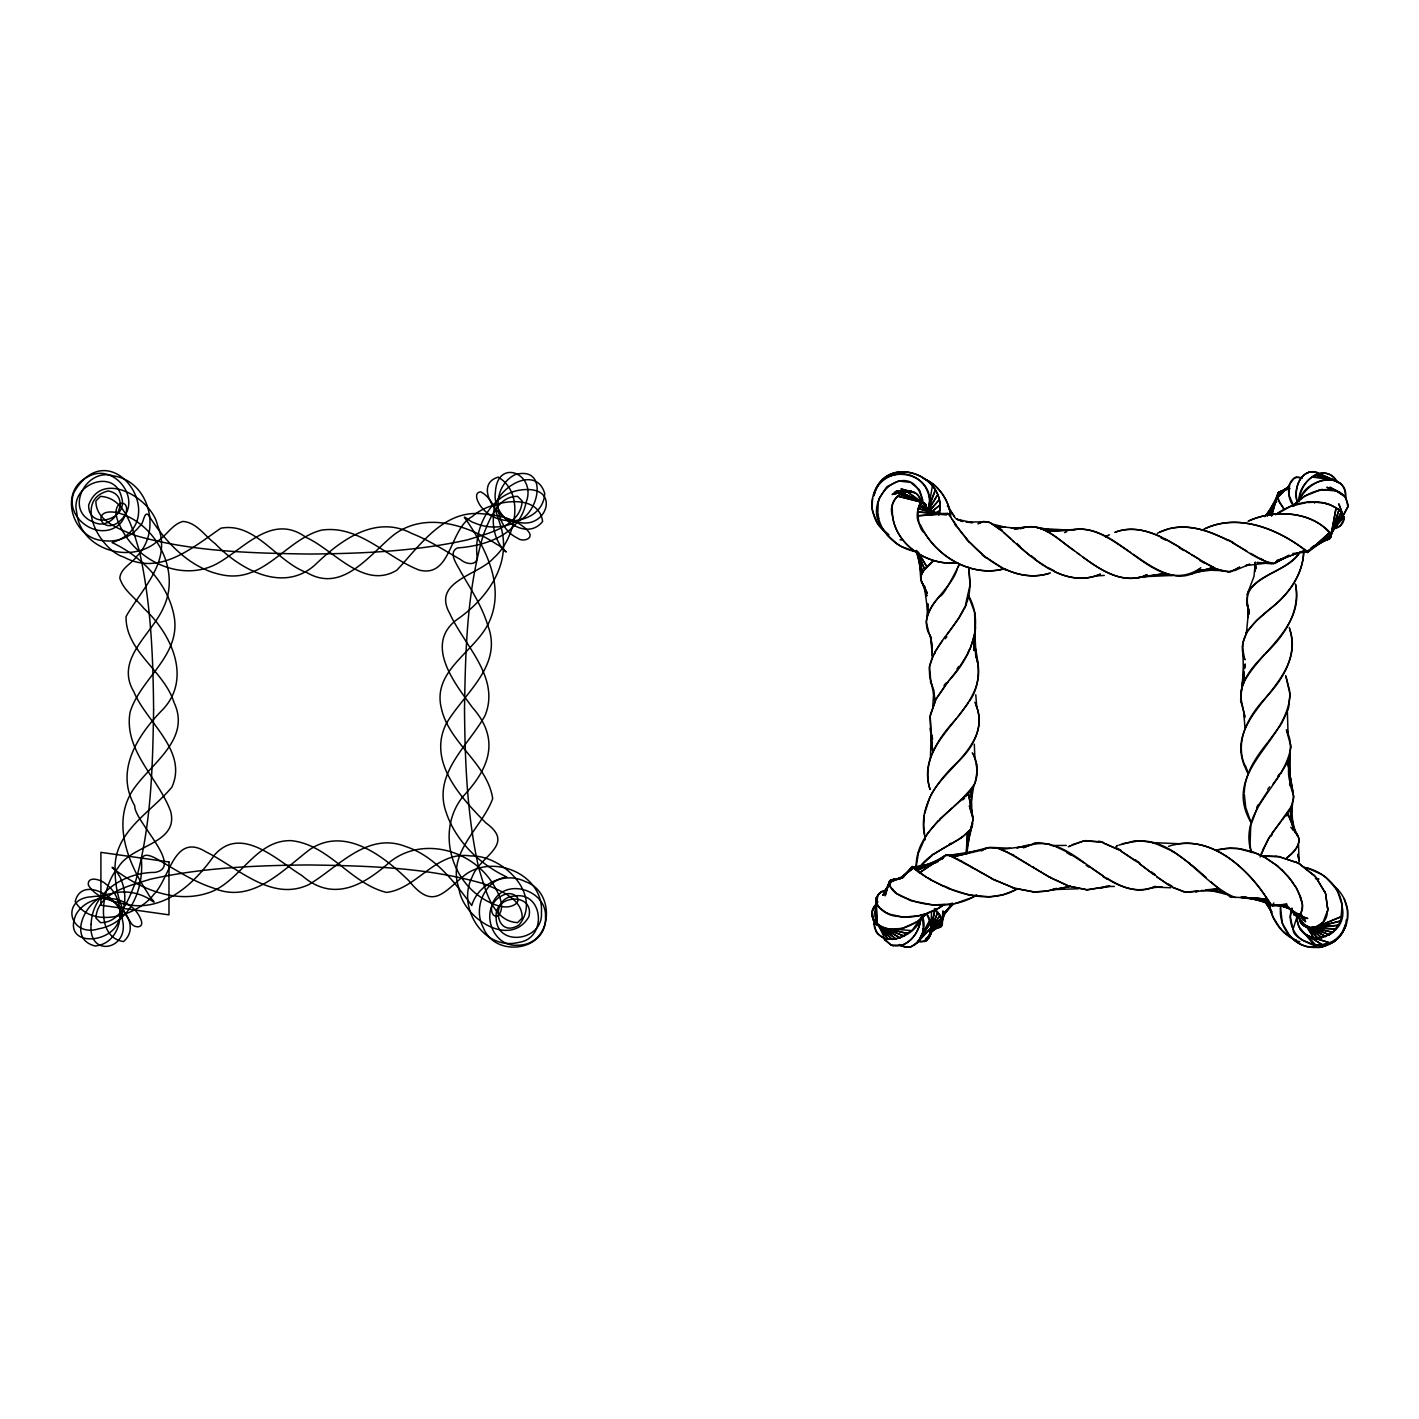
<?xml version="1.0" encoding="UTF-8"?>
<svg xmlns="http://www.w3.org/2000/svg" width="1419" height="1419" viewBox="0 0 1419 1419"><rect width="100%" height="100%" fill="white"/><g stroke="black" fill="none" stroke-linecap="round" stroke-linejoin="round"><path stroke-width="1.5" d="M1290.137 781.993L1290.155 753.631M1297.037 917.667C1296.7 929.002 1307.201 938.917 1318.482 938.154A64.174 36.876 -87.5 0 0 1321.195 937.746M949.364 680.109C970.436 657.848 985.088 623.81 968.077 594.845M1342.392 907.841C1348.352 939.484 1296.416 951.439 1297.143 915.734M877.918 901.721L872.88 909.242L871.816 914.563A63.607 27.6 -8.2 0 0 871.958 916.195L875.754 923.467L876.055 898.883A62.897 22.739 12.7 0 1 876.339 897.588M1240.862 698.822C1239.922 680.73 1252.906 666.38 1264.666 654.354M977.301 769.985L975.243 782.366A63.5 40.832 2.1 0 1 974.747 783.802C955.271 811.739 915.22 828.927 916.106 868.357M1345.514 496.881C1348.032 478.912 1323.945 476.873 1311.883 476.979C1304.043 482.655 1299.662 492.198 1298.935 501.705M875.754 923.467L876.374 897.606L879.727 893.012L885.882 890.263M1295.476 584.131C1304.7 627.127 1260.835 649.902 1243.7 682.574L1243.984 671.648M973.274 819.437A62.188 29.462 31.6 0 0 973.203 818.195L969.408 805.903L973.132 819.384L968.556 837.476M930.421 757.87L931.183 733.676L930.172 716.435A65.221 52.432 7 0 1 930.509 714.165L936.274 698.804L948.069 681.776M930.846 933.099L931.52 912.47M973.132 819.384L970.809 828.891M966.552 852.553L967.51 832.988L966.108 854.149M1287.37 711.983L1288.08 734.208M1298.545 844.784L1299.024 860.783L1297.888 854.238L1299.29 861.865M1290.669 747.582C1285.117 785.044 1237.67 809.965 1251.398 852.571M926.252 621.185C929.64 600.326 951.244 588.619 957.399 568.629M927.033 616.307L927.76 603.678L928.008 613.522L924.319 585.976L926.873 595.962L920.736 578.65L919.281 559.547M953.32 903.814L944.735 913.694L952.273 903.034L944.912 913.499L939.662 927.281L942.198 924.851L943.032 910.892L941.258 926.536L937.924 927.068M931.804 656.039L932.088 646.177L930.864 639.082L932.106 653.343L931.538 641.707L929.64 634.612L931.503 638.107M932.815 706.183L933.844 689.847L934.944 701.341L931.822 684.845M1244.569 715.495L1240.845 697.953L1243.931 664.802M970.844 797.443L971.394 789.248L971.802 812.182L968.343 793.097L972.813 816.386M1290.918 816.404L1293.596 795.97L1289.729 783.359M919.246 941.524C933.968 943.919 933.4 922.155 926.678 913.836M975.545 627.021L973.931 650.452L974.853 633.708A63.66 59.332 -5.1 0 0 975.243 630.462L974.569 613.647M923.379 929.037L922.421 915.911M1280.488 907.858L1282.421 923.45L1290.048 936.203M1303.689 551.122C1303.245 573.507 1289.587 593.142 1272.648 606.764C1257.003 619.163 1235.399 636.368 1244.516 659.161M933.542 560.789C926.447 566.695 914.581 577.072 924.603 586.366M931.024 932.123L930.527 922.918L926.572 913.765C914.51 926.341 892.977 935.423 877.137 924.709M1244.321 792.299C1244.906 773.249 1256.152 756.77 1267.699 742.456M1303.759 550.874C1303.281 574.127 1288.754 594.206 1271.069 608.112M924.266 815.464L923.68 825.823L925.028 838.771M1246.432 632.98L1248.755 608.857L1248.046 617.567L1247.656 605.328L1248.933 614.303L1246.964 601.975M1345.904 923.077L1346.241 919.92M1280.718 906.439C1278.271 922.527 1288.062 939.538 1303.298 945.302A63.89 46.277 -79.1 0 0 1306.899 946.544L1318.943 947.431M920.86 917.561C920.097 928.416 914.208 939.431 904.151 944.256M1345.354 497.892C1347.429 470.132 1307.005 478.15 1300.407 497.927M916.195 866.885L918.164 854.291M874.654 920.434L874.423 926.909L876.197 931.928A64.103 29.852 -33.9 0 0 877.669 933.897L884.321 938.473M1242.601 685.643L1243.878 674.788M1244.64 668.278L1245.155 663.95L1244.498 668.278M872.596 498.388L872.046 506.565A63.855 45.94 2.6 0 0 872.366 510.361L876.711 522.05A63.642 47.607 -23.9 0 0 878.751 525.385M1250.707 826.78L1250.068 844.873M1241.182 692.117L1243.895 672.606M966.8 853.866L970.224 829.796L971.678 827.242L967.279 846.292M922.776 502.539C913.978 452.98 855.923 498.282 884.126 530.848A62.347 48.76 -5.7 0 0 886.893 534.307M914.013 867.736L902.041 876.765L888.95 882.583L903.601 877.031L889.784 880.756C887.833 893.473 906.457 898.458 916.106 901.899C935.848 907.326 958.127 906.315 975.917 895.46M938.793 515.168C949.701 474.496 884.09 451.65 873.98 495.799L874.636 493.085M899.327 944.469C915.024 955.484 928.079 931.307 922.864 917.738M1299.307 553.073C1286.394 574.411 1241.27 575.192 1247.94 606.374M938.917 514.583C949.187 477.068 889.518 452.998 874.884 491.205A63.997 44.397 28.3 0 0 873.465 494.592C868.889 509.173 875.381 525.775 887.957 534.165A63.5 49.062 -52.8 0 0 889.021 534.928M878.237 501.883L877.793 514.334M971.181 801.558L973.86 785.292M1344.361 513.98L1347.908 506.53L1345.815 497.555A63.749 28.504 -21.9 0 0 1344.449 495.568M920.789 918.82C919.565 932.425 908.32 948.016 893.243 945.675M930.988 932.372L942.393 923.166L939.662 914.971L934.411 908.586M1299.112 499.949C1298.279 481.892 1325.275 461.264 1336.716 481.626C1332.725 471.782 1319.422 470.736 1311.883 476.997L1334.711 480.261L1315.555 474.833L1338.33 481.786L1319.014 473.574L1340.92 483.666M1247.283 594.33L1247.177 603.252M928.203 509.9L932.407 485.937M1346.028 925.206C1342.268 936.221 1331.661 944.593 1319.954 945.143C1303.121 945.036 1332.796 946.633 1337.674 937.764C1353.194 924.266 1349.912 897.872 1333.825 886.236L1338.223 890.281M1347.376 920.168L1347.536 909.544L1344.254 899.025M924.496 813.903L930.048 796.715M1347.855 506.902L1342.817 515.611M1330.951 536.24L1336.148 507.559L1330.472 537.73L1339.022 509.652L1329.408 538.865L1317.063 543.725M879.266 925.241L892.019 939.52L873.235 920.062L878.059 894.626M929.853 936.168L935.032 909.171L930.279 930.225M966.871 846.487L970.224 829.796L962.117 837.299M1242.796 643.446L1246.485 632.874M1288.647 707.921L1290.013 694.476L1285.986 676.491M942.198 924.851L942.393 923.184L935.121 928.115M929.339 934.429L926.944 940.141M928.132 510.113C932.62 497.537 926.11 482.584 914.173 476.837M920.718 576.345L923.201 571.183L933.17 561.144M1340.724 920.346L1342.126 904.95L1337.532 891.132M1345.496 924.603C1340.76 947.679 1308.886 954.898 1292.798 938.899A63.802 47.607 -51.2 0 1 1289.977 936.274M928.434 509.173C938.828 472.651 882.778 460.04 873.536 494.717M1291.893 908.479L1290.368 916.124A65.717 41.222 9.6 0 0 1290.297 917.1L1292.975 929.108A64.777 41.985 -23.1 0 0 1293.383 929.977C1291.787 940.442 1338.223 953.568 1302.447 940.247A64.157 42.056 -53.6 0 1 1301.72 939.733C1292.053 932.797 1287.725 919.317 1291.999 908.16M1251.292 823.925L1257.376 807.535M889.074 882.033L885.154 895.85L889.642 880.933M1277.561 494.752L1271.495 516.073L1278.235 492.89L1280.257 491.719M1345.709 924.035L1341.327 934.199L1336.237 939.963A64.103 43.9 48.5 0 1 1333.434 942.234M1290.013 782.117C1284.816 765.426 1295.352 748.239 1287.299 732.133M922.918 931.662L918.944 940.691L929.8 920.381L921.321 936.522M968.521 837.671L972.849 823.499M1288.292 709.198L1281.534 723.69M1260.498 856.278L1268.107 839.179L1291.592 806.134L1293.188 830.026C1304.859 839.001 1296.221 851.595 1286.785 857.768M941.4 921.711L944.309 912.435L941.258 926.536C944.469 920.896 939.573 914.386 935.972 910.164M1260.232 857.005L1261.633 852.588M1293.046 929.268L1297.516 915.131M918.59 852.677L925.915 835.897M932.141 685.714L929.764 677.235L929.285 668.721A65.043 45.514 5.1 0 1 929.534 666.593C936.238 637.344 967.882 619.997 969.745 588.442A62.17 61.425 10.9 0 0 970.082 584.77L969 568.859M957.967 567.174C964.228 554.19 943.653 597.736 939.981 596.051M928.061 509.74L935.21 490.424L927.033 510.787M1289.569 628.511C1309.258 685.856 1215.764 714.147 1247.461 772.096M1269.881 515.097L1278.235 492.89L1281.162 491.754M930.562 934.216L928.434 938.58L937.711 912.186L930.509 930.367M1265.535 697.935C1248.755 715.495 1234.53 740.807 1244.747 765.391M965.488 604.884L970.082 584.77L968.663 567.281M928.115 936.434L926.501 940.478L939.804 915.22L929.853 932.177M1269.899 515.274L1279.14 492.056L1267.327 515.771M1273.872 902.927L1272.151 905.659L1261.668 900.001L1272.116 905.659L1287.051 904.222L1272.098 905.659M969.922 649.53L974.853 633.708L976.166 656.855L973.399 640.129C978.72 659.853 982.285 683 969.656 700.897M933.418 654.62L929.516 666.575L930.793 681.652M1262.591 850.087L1270.431 835.543M875.558 490.442C881.394 476.5 899.486 469.849 913.091 476.323M1277.082 560.487L1275.007 563.432C1254.591 561.126 1238.752 543.051 1219.276 536.24C1200.172 527.212 1176.653 522.653 1157.248 533.384M1290.651 808.067L1293.578 798.542A64.281 35.759 9.3 0 0 1293.525 796.698M1273.18 904.63L1272.666 905.482L1287.441 905.801L1272.985 905.02L1287.636 907.007L1280.541 905.89L1287.601 907.965L1282.563 905.694L1287.476 908.054M944.54 855.781L919.423 872.791L943.493 856.916L916.709 870.805L942.801 858.495L945.143 855.444L949.151 855.391L958.339 859.4M935.405 700.436L930.172 716.435L930.687 731.317M921.587 917.029C916.372 936.948 878.556 951.564 874.21 924.248M1331.661 531.699L1341.239 511.957C1323.519 495.32 1294.004 501.155 1275.912 514.405M1292.957 791.678L1287.654 761.826L1280.86 773.532M964.122 608.095L958.836 618.01L947.023 634.754M884.179 892.959L890.6 880.046L896.152 879.248M930.74 795.349C946.721 765.48 993.548 742.066 974.818 702.263M921.463 917.313L912.257 930.154L899.646 938.012M968.538 652.403L959.546 666.859M1339.554 923.272L1332.867 932.301L1306.136 926.909C1292.443 920.949 1305.462 911.016 1301.684 901.225M1267.38 515.895L1277.792 497.306M1323.466 921.162L1327.244 911.424C1328.007 928.381 1300.762 935.015 1298.74 916.16L1287.264 906.954L1297.605 916.479M926.536 937.817L924.337 941.595L927.955 936.558M928.824 509.687L937.338 495.266L928.629 509.244M1258.759 804.892L1268.018 790.667M1327.812 539.592L1342.817 514.387L1333.062 528.95M934.553 652.474L942.571 640.59M1292.585 911.175L1294.217 914.953L1297.126 916.497C1308.141 910.572 1299.662 893.828 1295.104 885.828M936.611 698.219L945.515 685.075M1299.609 499.346C1305.693 488.101 1317.488 478.806 1330.774 479.533M1266.28 515.079L1280.896 491.719M1289.694 809.788L1282.474 819.756M918.944 940.691L930.527 922.918L917.49 942.5L910.679 946.916M1280.772 724.914L1268.355 741.605M968.556 702.653L957.896 716.843M1248.011 630.444L1256.4 620.866L1270.023 609.017M872.419 910.555L877.102 903.743M882.937 895.247L886.449 890.139L882.795 895.105M1273.304 563.893L1276.621 561.676M926.838 834.443L938.19 820.59M930.367 933.205L941.258 918.128L930.225 931.751M1271.903 833.379L1280.985 821.583M1266.44 515.115L1276.71 501.155L1264.808 516.64M1279.264 775.785L1273.056 783.997M884.8 890.547L893.456 879.159M944.327 638.266L945.214 637.096M957.701 669.378L947.271 682.787M1332.175 531.664L1343.704 516.853L1333.505 528.276M970.224 829.796C956.069 845.387 932.815 849.467 919.831 866.778M939.591 596.548C929.268 606.693 921.286 622.799 930.474 636.28M876.587 903.832C866.53 912.364 874.352 927.92 886.361 928.806M956.548 718.475C939.059 737.241 921.623 761.897 929.924 788.929M1266.103 697.243C1282.776 679.719 1297.427 655.72 1290.084 630.639M929.037 511.656L938.757 500.322L930.421 509.616M1299.875 552.363C1286.767 570.757 1260.604 573.489 1248.135 591.918L1253.97 576.469L1255.354 562.119L1254.786 571.467L1254.715 563.574M1292.869 505.927L1304.522 496.26L1318.96 490.46M966.836 794.764C978.152 784.53 980.157 767.484 973.239 754.181M919.743 866.867L932.407 855.178M957.701 762.038C973.381 747.919 985.141 725.375 975.669 704.48M917.401 942.588L931.236 927.707L914.262 945.249M957.364 762.393C937.693 780.858 918.856 805.761 924.354 834.478M930.598 932.886L942.11 920.789L930.758 931.183M1265.624 653.343C1284.426 635.907 1300.496 611.394 1295.529 584.539M926.359 913.676L918.909 920.381M1335.173 528.453C1340.92 527.265 1345.886 521.039 1343.19 515.203L1343.775 514.654M890.6 880.046L889.199 884.924M1287.672 487.285L1277.632 497.537L1288.576 486.486L1277.49 495.728L1289.676 486.061L1277.668 494.202L1289.286 487.054M953.213 903.708L943.954 913.002L953.479 903.885M1286.323 858.229C1293.649 852.021 1305.249 841.91 1295.086 832.403M1293.011 505.767C1303.103 494.752 1318.623 487.302 1333.736 490.229M886.467 487.214L879.248 498.371A63.199 41.825 37.1 0 0 878.45 501.989M1239.621 567.032C1224.136 579.839 1205.192 561.64 1191.339 554.51M965.665 795.988L953.905 806.56M951.032 517.598C950.641 513.696 944.238 513.181 948.335 513.731C953.994 521.642 958.889 530.121 965.434 537.375C985.602 561.392 1017.76 583.812 1050.432 572.957M939.484 819.313L952.504 807.748M1322.011 923.006L1315.129 927.512M943.67 856.65L946.331 855.125L961.497 854.362M1305.728 551.14L1307.662 552.381L1329.851 532.32C1309.719 511.017 1273.606 509.208 1248.046 521.27M1133.302 554.332C1151.838 567.139 1179.969 587.874 1200.776 567.671M1239.248 567.387L1230.575 571.609M931.059 512.383L939.467 505.501L931.183 512.011M913.836 867.577L901.899 877.066L912.648 866.637L902.395 878.042L912.204 866.566L913.836 867.577L912.257 866.495L915.734 870.042M1199.161 569.054C1152.742 597.931 1118.775 519.265 1071.097 530.227C1093.481 524.835 1113.099 541.207 1130.641 552.523M880.88 892.214C867.665 902.271 885.314 915.734 896.329 916.16C912.914 919.157 930.545 914.581 943.99 904.577M887.265 486.486L898.067 481.218M1275.539 514.689L1291.113 506.069L1308.353 502.131M941.116 906.617L944.078 904.453M981.416 850.903L986.631 847.941A61.709 28.823 67 0 1 987.695 847.622L997.983 848.349L1007.047 851.968L1049.28 877.013L1068.507 885.97L1086.777 889.748L1103.698 887.159L1088.107 889.766A64.227 50.907 61.4 0 1 1086.777 889.642M1308.3 550.643L1330.862 534.768C1313.391 510.805 1274.901 509.368 1249.323 520.649M1306.527 473.201C1297.126 478.877 1294.749 491.346 1297.037 501.404C1293.365 489.183 1300.514 469.068 1315.874 472.03A63.713 27.298 -77.8 0 1 1318.038 472.722M1023.454 847.852C1071.895 824.279 1105.667 907.113 1155.297 886.343M933.613 854.309L947.484 845.759M1024.252 847.391L1035.09 842.975M961.053 838.008L948.779 845.05M929.534 932.726L942.145 925.011L932.283 929.871M977.993 523.859L981.93 521.837L966.126 522.139L972.547 522.671L956.672 519.177L962.791 521.536L956.051 518.822M973.806 896.666L976.698 894.928M1333.381 942.163L1322.597 946.845M1068.276 846.735L1083.495 840.953L1098.874 841.662M1330.561 934.074L1321.213 937.888M916.763 921.853L903.601 927.884M1105.507 536.95L1109.41 534.768M1275.699 562.935L1289.037 555.272L1276.461 561.959L1290.35 555.503L1277.029 560.647L1305.675 550.235L1307.662 552.488L1306.562 551.867L1330.88 536.666L1329.869 532.356L1307.467 552.47L1330.862 534.768L1330.153 538.191L1326.499 539.841M935.564 512.827L939.431 510.663M1106.164 536.524L1108.168 535.406M1312.593 546.67L1330.88 536.666L1330.135 538.191L1329.443 538.83L1341.239 511.957L1343.793 517.35L1338.773 503.798L1342.676 514.121M1289.126 487.019L1278.164 492.996L1288.771 488.065M938.881 908.018L923.609 914.652M978.507 523.505L983.775 521.429L990.249 522.653M1017.707 888.808L1010.186 892.427A65.114 62.471 -87.5 0 1 1008.732 893.048C989.043 900.231 967.332 896.169 948.477 888.418L968.024 894.644M972.423 897.411L954.863 903.637M1115.902 846.558L1116.877 846.061M1203.117 529.624C1237.936 511.993 1279.867 529.234 1307.662 552.381M1311.014 547.787L1330.153 538.191L1319.954 542.289M983.349 849.467L989.912 847.338L1010.47 848.278M1072.072 844.713L1084.293 840.846A63.607 47.767 77.1 0 1 1086.032 840.616M1298.793 916.089L1294.359 915.113L1292.514 910.679M1205.44 528.453C1239.337 512.88 1278.058 529.553 1305.799 550.359L1292.07 555.095M1015.649 889.944L1002.914 894.804L990.693 896.702A62.259 54.028 18.3 0 1 989.132 896.613M1155.084 886.503C1139.138 894.484 1121.081 887.106 1107.228 878.308M1288.487 488.065L1278.945 492.18L1290.031 488.473M1064.569 532.604L1066.733 531.682M1234.353 570.651L1249.731 564.212L1245.864 565.56L1268.533 562.935L1257.003 562.527L1271.708 563.822L1264.577 561.197M1317.541 926.518L1341.789 916.426L1314.704 927.636L1340.476 921.02L1311.777 928.079L1338.525 925.259L1319.493 926.909M1100.399 574.074C1067.265 588.495 1035.409 561.605 1012.527 540.444M1159.731 532.125L1168.688 528.897M1143.891 576.061L1146.002 575.209M1142.33 576.611L1147.191 574.66M1118.775 845.174L1134.153 840.953A63.749 53.816 78.1 0 1 1136.317 840.828C1179.029 838.629 1200.687 883.682 1235.506 897.624M942.801 858.495L914.758 869.244L936.434 862.486M1020.208 528.861C1039.896 520.259 1057.527 539.06 1072.303 549.188C1092.133 563.645 1115.263 583.989 1141.745 576.806C1120.105 583.191 1099.565 569.108 1082.803 557.082M1053.82 571.218C1067.868 578.544 1085.216 580.992 1099.973 574.323M925.543 941.081L919.512 941.595M1197.991 890.848L1185.858 892.249L1172.307 887.194L1184.067 891.93M882.334 891.434L884.995 890.476M1021.449 528.329C1041.865 521.057 1058.893 540.355 1074.218 550.643M1056.516 888.329L1047.435 890.972L1035.976 891.948M1114.695 532.391C1145.257 521.004 1173.868 544.417 1198.7 559.086M1168.564 846.327C1207.995 833.414 1244.463 865.182 1265.127 895.726C1271.619 905.517 1260.037 887.939 1258.724 886.875C1251.593 877.793 1243.541 869.421 1234.477 862.22C1218.123 849.112 1196.572 839.693 1175.34 844.429M933.081 929.126L941.453 926.359M1279.956 491.772L1285.862 489.821M932.283 929.693L940.336 927.139M1122.181 843.773L1139.918 840.722L1152.654 842.62L1179.26 843.737M1116.026 531.912C1130.872 526.325 1147.155 530.351 1160.919 537.003M1191.144 574.145L1213.635 567.423L1194.763 572.229L1217.928 569.303L1207.019 569.569M1328.556 539.326L1325.648 539.876M1049.173 573.365C1034.841 577.923 1019.073 575.759 1005.61 569.409M986.631 847.941L953.231 856.845L982.64 849.946L949.151 855.391L964.14 854.309M1302.305 478.203C1286.625 472.385 1285.508 497.838 1293.578 505.785M938.207 861.688L913.304 867.931L927.707 865.608M1028.864 844.819L1016.784 847.835L1025.902 846.292L1001.282 849.449M1004.741 568.664C973.806 577.356 940.85 559.139 924.603 532.905C914.652 527.903 916.426 486.823 927.476 509.545M1308.69 472.243L1313.497 471.605L1319.989 474.106M904.506 491.559L892.054 494.486L906.847 491.027L894.023 492.517L909.189 490.939L896.169 490.939L911.477 491.293M1196.27 891.451L1185.858 892.249M1170.107 528.524C1190.186 523.771 1210.513 531.486 1228.18 540.568M982.533 521.66L989.149 522.192L1000.767 529.908M1003.605 568.966C969.993 577.498 934.305 555.379 920.488 524.906C911.956 517.9 922.297 489.112 927.476 510.006M1086.777 889.748L1070.032 886.485L1045.909 891.238L1034.309 891.895A63.465 52.219 39.6 0 1 1032.624 891.966M901.526 945.249L891.256 945.089L884.729 940.07M920.949 915.361L905.038 917.082M889.784 880.756L900.639 878.663M1101.339 887.922L1110.048 886.236L1105.578 886.449L1114.358 886.449M1332.459 529.039L1340.21 525.952L1343.899 519.301A62.968 22.881 7.7 0 0 1343.598 517.332M1070.032 886.485L1052.933 889.624A65.292 58.303 -87.5 0 1 1051.461 889.979M1026.7 526.804L1014.372 528.915L1023.596 527.566L1011.268 527.974L1018.665 528.577L996.032 526.165L1005.344 527.3L993.3 524.303M953.266 903.938L933.933 904.914M901.171 928.505L888.507 929.179M896.524 938.899L886.946 939.183M1137.24 577.905L1166.099 573.4L1143.785 576.522M1151.678 887.868L1161.984 886.715L1155.971 887.177L1170.728 887.762M900.941 878.414L890.795 879.94L895.105 879.141M927.281 865.147L912.452 867.027L926.713 877.492M1195.437 891.682L1218.761 888.808L1205.778 889.819M908.586 947.36L901.437 945.905M1292.744 553.499L1307.396 551.938M1315.253 927.281L1308.903 927.831L1335.988 929.019L1312.54 927.352M947.502 513.341L917.827 515.807L946.987 513.802L917.508 511.957L946.438 514.973L917.791 508.516L933.737 513.252M957.754 562.775C927.104 566.642 891.788 542.874 892.338 510.184C889.536 491.879 919.299 482.531 921.197 503.461M1075.123 529.393L1046.885 531.451L1068.897 530.334M899.043 481.059L910.129 482.371M1296.168 477.227L1301.294 477.742M956.796 562.793C927.831 565.915 895.974 545.251 892.374 515.257C885.846 497.058 915.397 479.64 920.949 501.741M1095.503 575.99L1104.284 575.44M1322.65 489.821L1336.255 490.903L1344.254 495.657M1143.962 576.699L1172.75 575.44L1160.423 574.837M1313.178 927.955L1306.136 926.909M1263.744 856.083L1279.601 856.881L1295.529 862.078M1078.546 888.755L1052.933 889.624A65.469 58.019 -82.4 0 0 1054.53 889.003M945.515 855.302L961.124 854.806M1264.169 856.047L1275.858 856.313M1086.032 840.651L1101.002 842.212M1066.308 845.422L1053.501 845.511L1066.449 851.755M989.149 896.773L969.496 894.963A60.503 36.557 11.2 0 1 968.06 894.467M1312.717 501.918L1325.789 503.337M1198.275 569.764L1221.954 570.669M1255.726 898.529L1271.424 905.145L1267.344 899.078L1231.32 897.021M1066.733 529.979L1040.553 528.507L1051.461 530.369M1201.396 890.458L1222.522 891.859L1213.919 890.281M1267.344 899.078L1242.246 897.411L1267.433 899.203L1271.424 905.145M1242.352 897.393L1267.433 899.203M890.387 928.771L911.743 930.633M932.265 904.79L913.818 901.225M1227.985 571.697L1218.336 569.462M902.413 916.958L889.003 914.084M1032.606 891.788L1014.266 888.063L995.446 880.33M1240.366 897.393L1268.763 901.278L1242.139 896.613M1315.484 878.485L1318.943 879.088L1315.573 878.503M917.224 551.831C899.415 549.224 883.115 536.01 878.574 518.325M1036.952 527.354L1051.816 530.192M1304.469 867.417C1322.756 870.929 1339.199 885.616 1342.055 904.435M1242.21 896.737L1269.845 902.981L1255.921 899.025M883.984 928.203L907.965 933.667L880.401 926.767L904.027 936.097L877.35 924.869L899.948 937.888L874.955 922.616L895.921 939.041L873.235 920.062M1279.601 856.881L1296.647 862.628M1307.91 926.394L1303.759 925.419L1329.461 934.802L1311.617 927.441M1312.078 927.387L1332.867 932.301M900.089 539.717L901.65 540.089M913.659 492.074L900.888 488.934L915.663 493.244M1049.723 844.234L1038.353 842.655A63.553 39.767 68.9 0 0 1035.125 843.099M923.379 502.574L897.713 496.153L924.443 503L899.788 494.149L925.49 503.869L902.058 492.624L926.359 505.093L906.457 491.098L916.106 498.974M915.45 551.601L901.455 546.581A61.336 51.829 -28.3 0 1 897.606 544.098M1211.454 890.511L1225.998 894.342M1015.898 888.578L1034.309 891.895A63.536 53.212 42.2 0 0 1035.994 892.108M1311.954 937.391L1329.78 942.837L1308.708 936.168L1322.419 944.912L1304.079 933.152L1315.608 945.054L1300.46 929.055L1314.792 944.965L1300.088 928.487M1301.17 916.426L1307.786 918.501L1299.91 915.787L1305.764 918.678L1299.219 915.149L1304.806 918.465L1298.633 914.333L1303.901 918.058L1299.591 914.528M1250.21 897.695L1270.732 904.275L1257.34 898.919M1298.296 941.276L1299.822 941.773M949.63 855.515L973.363 868.144M1155.031 843.312L1171.668 850.797M1012.368 887.443L993.956 879.585L976.361 869.918M999.348 848.775L1012.705 854.93M1338.082 491.595L1326.889 487.285L1340.76 492.925L1329.851 487.214L1343.03 494.539M1258.387 854.025L1237.439 848.42L1226.424 848.331L1216.402 849.999L1230.362 848.136L1240.525 848.793L1253.066 851.914L1265.659 857.715L1277.934 866.246L1288.399 876.623L1296.292 887.833L1300.833 898.05M1068.507 885.97L1050.965 877.935M1329.319 504.366L1338.419 509.173M909.597 899.806L898.227 894.289M939.91 514.441L918.643 505.767L933.542 513.394M1305.675 924.993L1301.702 923.361L1325.665 936.664L1312.912 928.789M1269.295 904.063C1271.424 919.867 1281.854 934.624 1296.789 940.691M947.218 887.904L930.279 879.585L943.812 886.432M1336.716 491.063L1345.584 497.253L1348.05 504.596A63.89 27.866 -4.1 0 1 1347.678 506.902M923.077 478.309C938.225 484.198 948.85 500.197 950.624 515.221C948.726 500.694 939.875 487.001 926.838 480.083M1214.948 568.043L1202.78 561.552M1116.753 848.739L1103.006 842.797L1118.917 849.928M1229.954 896.506L1221.298 890.901M990.976 522.99L1003.375 532.16M1295.299 940.052L1283.787 932.318M1261.651 900.018L1271.442 905.18M992.005 878.592L960.592 860.641A61.389 7.113 36.8 0 0 959.013 860.02M1165.496 539.255L1180.236 547.61M886.981 913.215L878.733 907.167M1232.809 543.016L1246.787 551.015M910.98 482.744L919.175 489.59M1261.739 559.725L1250.707 553.357M1263.212 856.366L1277.703 866.069M1287.335 907.717L1300.088 915.042M1049.28 877.013L1031.932 866.619M1000.909 567.068L986.418 557.578M1322.313 874.76L1307.981 868.251A60.396 53.816 -52.2 0 0 1304.433 867.506M1014.301 855.834L1030.212 865.537M1049.315 568.842L1035.09 559.494M929.374 879.071L917.667 871.514M919.867 503.869L934.074 512.596M1303.795 923.166L1300.141 920.913L1303.476 923.503M1184.723 550.377L1189.494 553.357M1070.653 854.22L1084.577 863.302M1170.303 886.041L1156.733 876.765L1168.795 885.119M1318.003 472.864L1320.167 474.248M1296.753 862.468A58.8 49.488 3.2 0 1 1300.265 864.384L1313.196 874.725M1174.116 852.251L1189.956 863.497M1102.953 875.665L1088.941 866.282M1300.141 864.543L1313.941 875.505M1135.094 860.482L1121.099 851.187L1137.133 861.954M897.5 544.222L886.715 534.413M1076.826 552.63L1079.451 554.598M1154.552 875.133L1139.368 863.621L1152.76 873.785M887.957 534.165L878.858 525.332M1308.478 927.405L1321.799 937.782L1310.429 927.884M1030.85 556.248L1018.008 545.393M1299.467 914.457L1303.387 917.721L1299.29 913.942M1219.595 889.5L1210.921 881.82M895.549 892.445L889.961 886.556M1192.315 865.413L1206.239 877.545M1325.328 876.907L1335.669 888.028M982.25 554.208L970.135 542.661M1010.594 538.67L1003.694 532.444L1014.354 542.093M1281.712 869.599L1292.514 881.909M1288.47 907.078L1291.875 910.767M1299.077 917.987L1301.932 921.091M1306.225 925.756L1317.683 938.172L1308.158 926.536M1290.793 827.277L1293.188 830.026L1289.836 809.539L1295.547 833.024L1287.547 813.069L1297.392 835.826M966.889 539.06L958.215 528.223M1340.405 511L1343.19 515.203M948.708 508.073L954.508 516.658M1280.718 929.143L1272.967 916.976M1314.1 875.417A60.68 45.692 13.1 0 1 1316.672 878.343L1324.353 891.292M1316.513 878.414L1324.672 892.072M875.895 922.403L888.294 939.396L878.875 925.135M949.276 508.641L955.182 517.917M956.104 525.261L952.22 519.443M1270.377 910.093L1264.826 901.171M1305.604 925.454L1313.728 937.799L1307.342 926.536M1302.199 916.514L1305.622 921.765L1301.152 914.528L1303.582 920.186L1301.525 915.078M1293.897 506.264L1289.303 495.887M923.059 584.167L927.299 593.302L921.658 581.577M1265.571 902.732L1271.974 912.08A59.97 48.565 86.5 0 1 1270.307 910.182M918.483 552.789L926.997 567.103L918.04 551.831M919.689 490.353L922.811 500.268M877.776 905.872L876.055 898.883L877.084 924.656L876.215 902.342M883.398 937.87L890.901 944.948A64.068 29.834 -66.5 0 0 893.19 945.781M968.255 595.217L973.824 610.152M878.503 925.099L884.871 938.668M1246.521 769.967L1248.046 773.249M916.816 551.991L924.709 569.427L916.674 550.377M929.126 633.566L926.252 622.107M1250.973 822.417C1220.163 769.914 1290.634 740.221 1289.853 692.401M1251.044 822.718L1245.74 807.482L1244.268 793.877M1286.359 729.88L1290.545 745.064M931.485 683.905L933.276 688.552M1285.703 675.728L1289.711 691.018M1287.654 761.826L1293.631 796.715M1244.942 716.453L1241.111 702.086M1301.56 915.432L1303.05 919.547L1301.879 916.071M974.161 756.416L976.609 764.628M916.071 551.104L922.581 572.034L918.04 553.782M1301.329 914.687L1302.571 918.873L1301.613 915.344M975.492 654.727C995.499 709.269 912.24 734.971 930.066 789.496M1271.335 912.772L1269.207 903.371M930.208 728.266L932.691 751.839L931.183 733.676L932.655 738.944M931.183 733.676L932.318 737.898M1289.286 627.482L1289.694 629.06M1244.321 658.558L1242.547 646.337M976.006 656.341L977.673 663.241M1251.31 851.914L1250.458 847.782A60.999 57.682 62.2 0 1 1250.21 844.855M924.603 836.163L925.259 839.782M1289.091 494.929L1289.357 484.624L1294.447 477.866A62.826 21.657 73 0 1 1296.186 477.298M1255.123 562.58L1255.992 568.788L1255.336 563.219M976.804 707.815L975.775 694.778M919.689 559.512L921.339 574.181L917.082 551.796A60.467 54.472 -60.1 0 1 915.486 551.512M1288.558 759.537L1291.148 786.339M1243.771 713.331L1245.031 728.337M974.303 744.159L974.924 758.526M1242.902 652.279L1243.7 682.574M1327.581 907.912L1325.843 895.371L1327.545 908.515M901.402 946.012A63.571 27.724 -73.1 0 1 899.557 944.894M910.661 946.739A63.66 27.245 89.2 0 1 908.71 947.253M918.732 940.336A64.086 30.579 68 0 1 917.33 942.198M922.971 928.824A65.256 37.816 41.2 0 1 922.563 931.449M891.771 889.358A64.866 33.258 59.4 0 1 893.207 889.429M880.685 892.054A63.429 25.453 33.2 0 1 882.068 891.221M878.946 907.131A62.684 24.265 -3.3 0 1 877.953 905.836M889.252 913.925A62.046 28.433 -16.1 0 1 887.212 913.073M905.198 916.816A60.733 34.606 -27.9 0 1 902.59 916.709M923.609 914.333A59.846 43.9 -41.9 0 1 920.949 915.042M940.992 906.404A61.372 56.583 -68.7 0 1 938.793 907.823M997.841 848.083A62.205 24.3 49.5 0 1 999.207 848.491M1012.368 854.451A62.649 13.871 38.1 0 1 1013.982 855.355M1034.238 867.754A62.808 1.135 31.8 0 1 1032.837 866.867M1051 877.651A62.879 19.227 30.7 0 1 1049.351 876.747M1069.997 886.236A63.234 37.586 37.5 0 1 1068.472 885.704M1104.851 886.893A65.753 51.173 -74 0 1 1103.716 887.301M1250.582 826.763A63.004 61.496 -37.8 0 1 1251.168 823.889M1256.808 807.269A65.948 49.434 -61.5 0 1 1258.227 804.591M1267.717 789.372A67.97 17.099 -57 0 1 1269.597 786.853M1279.37 774.029A67.775 20.292 -44.1 0 1 1277.792 776.193M1288.115 759.537A66.143 42.162 -18.5 0 1 1287.175 761.808M1290.758 745.081A64.582 44.415 17.3 0 1 1290.829 747.6M1287.122 730.342A63.749 33.524 42 0 1 1287.902 732.275M1245.19 659.764A63.465 33.701 41 0 1 1244.835 658.7M1242.725 646.372A63.571 41.222 20.5 0 1 1242.92 643.463M1246.024 632.821A64.298 39.058 -7.1 0 1 1247.585 630.196M932.23 854.717A68.431 46.508 -51.1 0 1 933.454 853.83M949.471 844.003A66.25 6.705 -32.3 0 1 950.819 843.276M961.479 837.263A63.11 20.274 -12.4 0 1 960.397 837.973M970.702 828.856A62.028 30.331 10.6 0 1 970.099 829.76M969.549 805.566A62.667 21.427 46.4 0 1 969.798 806.116M931.52 733.712A63.89 44.432 42.5 0 1 931.024 731.37M934.819 700.401A66.87 43.599 -31.7 0 1 936.008 698.166M944.043 685.501A67.864 14.704 -48.9 0 1 945.905 683.071M958.765 666.416A67.278 22.988 -53.4 0 1 956.991 668.828M969.408 649.405A65.487 50.339 -46 0 1 968.024 652.243M974.073 610.117A62.613 54.454 45.1 0 1 974.835 613.629M1242.831 685.679A64.458 48.051 -7.9 0 1 1243.984 682.61M1240.862 702.068A63.731 47.483 25.4 0 1 1240.649 698.769M1244.889 717.535A63.536 37.444 45.2 0 1 1244.428 716.4M1289.534 784.015A63.394 27.741 33.7 0 1 1290.581 786.179M1291.396 807.961A66.267 30.491 -22.3 0 1 1290.474 809.681M1288.31 814.009A68.378 4.718 -48.3 0 1 1286.785 815.96M1270.892 836.376A67.757 34.198 -67.9 0 1 1272.329 834.248M1261.917 852.713A63.412 57.594 89.4 0 1 1262.857 850.212M1332.76 932.141A63.553 38.49 65.9 0 1 1330.508 933.986M1340.547 920.239A63.181 41.151 41.6 0 1 1339.43 923.184M1341.86 904.435A62.897 44.521 19.5 0 1 1342.232 907.823M1335.51 888.099A62.383 48.015 -1.5 0 1 1337.39 891.185M1322.224 874.867A61.443 51.137 -23.3 0 1 1325.24 876.995M1231.426 897.393A62.259 22.101 69.1 0 1 1230.078 896.95M1221.865 891.895A62.241 12.31 51.6 0 1 1220.145 890.529M1202.248 874.459A62.684 1.543 41.6 0 1 1204.004 876.055M1189.636 863.692A63.021 17.312 37 0 1 1191.96 865.572M1171.597 851.134A63.11 33.205 37.9 0 1 1174.027 852.571M1152.671 842.868A63.234 46.685 48.1 0 1 1155.031 843.578M1116.824 845.759A64.919 49.151 -62.9 0 1 1117.462 845.458M1014.248 888.329A62.365 35.83 24.9 0 1 1012.332 887.709M1015.898 888.808A62.312 37.249 25.3 0 1 1014.248 888.294M991.757 878.769A62.028 17.933 24.2 0 0 993.743 879.762A61.904 19.245 24 0 0 995.287 880.489M973.31 868.393A61.922 3.122 29 0 1 971.465 867.275M975.367 869.528A61.797 4.115 28.5 0 1 974.126 868.8M960.22 860.588A61.283 6.456 36.1 0 1 961.071 861.067M948.46 855.444A60.077 12.824 47.5 0 1 949.364 855.657M949.258 855.515A60.041 12.523 46.5 0 1 949.737 855.657M943.192 857.041A58.463 13.551 62 0 1 943.582 856.508M919.015 920.629A63.287 49.488 -84.6 0 1 916.851 922.084M903.566 928.186A62.72 39.909 -59.5 0 1 901.118 928.771M888.347 929.41A63.092 33.063 -41.6 0 1 886.201 929.002M876.924 924.762A63.465 28.93 -25.4 0 1 875.629 923.538M874.459 906.759A63.855 29.746 11.8 0 1 875.665 905.251M931.449 932.478A63.82 26.447 46.3 0 1 930.882 934.5M927.015 940.318A62.968 21.959 68.4 0 1 925.56 941.134M878.804 518.307A62.915 45.284 15.2 0 1 877.971 514.334M999.455 527.921A62.613 9.578 48.9 0 1 1002.435 530.404M1020.172 546.457A63.075 4.966 40.2 0 1 1016.855 543.495M1035.444 558.997A63.376 21.054 36.7 0 1 1031.347 555.858M1053.891 570.615A63.483 36.788 39.1 0 1 1049.439 568.239M1228.907 540.196A62.365 15.343 24.7 0 1 1233.714 542.767M1263.3 560.292A62.241 1.135 30.1 0 1 1266.741 562.421M1263.389 560.044A61.602 8.425 38.4 0 1 1260.498 558.483M1273.056 563.574A60.254 13.48 49.8 0 1 1271.371 563.343M1319.067 489.981A62.933 38.419 -55.6 0 1 1322.774 489.413M1333.984 489.927A63.394 32.105 -38.2 0 1 1336.946 490.832M1247.248 594.313A62.365 31.218 18.2 0 1 1248.206 591.954M1247.354 606.126A62.738 27.582 37.4 0 1 1246.68 603.004M1322.614 946.863A64.015 44.947 74.5 0 1 1318.96 947.537M1300.194 897.588A58.959 23.928 42.7 0 1 1301.152 900.941M1292.177 881.909A60.68 30.455 34.4 0 1 1294.767 885.793M1277.419 866.264A61.194 38.278 28.4 0 1 1281.392 869.758M1258.227 854.362A61.123 48.033 24.9 0 1 1263.034 856.686M1107.529 879.39A63.695 17.667 36.6 0 1 1103.077 876.64M1086.085 865.218A63.678 1.33 34.4 0 1 1088.923 867.151M1066.822 852.73A63.642 18.802 38.2 0 1 1070.902 855.16M1049.936 844.855A63.518 32.406 48.9 0 1 1053.678 846.167M913.375 901.473A59.9 25.134 -0.4 0 1 909.136 900.001M897.713 894.342A61.354 19.742 6.9 0 1 895.087 892.462M889.536 886.467A61.602 15.662 17.1 0 1 888.915 884.835M889.926 880.844A61.762 14.545 32.6 0 1 891.132 880.17M904.169 944.611A64.157 32.584 -86.5 0 1 901.544 945.497M884.835 939.981A64.032 30.331 -48.2 0 1 883.558 937.711M939.715 927.405A61.248 12.913 65.4 0 1 938.935 927.529M874.033 924.177A64.103 31.484 -14.8 0 1 874.157 921.534M887.106 938.935A64.05 31.324 -52.2 0 1 884.445 938.314M899.664 937.569A64.05 35.865 -71.9 0 1 896.56 938.544M916.727 870.397A58.995 1.809 39.6 0 1 915.379 869.137M919.618 872.472A59.775 4.452 28.7 0 1 917.454 870.894M931.29 879.78A60.911 9.419 22.1 0 1 927.724 877.722M930.509 879.62A60.201 10.022 21.5 0 1 929.605 879.106M949.08 888.117A60.733 19.6 15.5 0 1 944.522 886.183M948.637 888.347A60.13 20.806 14.9 0 1 947.378 887.815M1069.128 846.522A64.547 43.084 -71 0 1 1070.618 845.671M1098.785 841.165A63.713 42.322 52.8 0 1 1102.953 842.247M1100.967 841.946A63.305 41.204 51.3 0 1 1102.971 842.531M1116.682 847.977A63.695 29.16 40 0 1 1121.116 850.442M1118.881 849.538A63.323 27.777 39.5 0 1 1121.099 850.815M1135.342 859.808A63.695 12.186 36.4 0 1 1139.883 863.124M1137.311 861.652A63.323 10.784 36.3 0 1 1139.634 863.355M1155.261 874.76A63.624 6.031 38.9 0 1 1151.678 872.029M1156.059 875.771A63.252 7.237 39.3 0 1 1153.984 874.21M1171.917 886.13A63.624 22.935 48.1 0 1 1168.476 884.055M1172.094 886.609A63.287 23.786 49 0 1 1170.125 885.456M1185.823 892.001A63.873 35.44 68.9 0 1 1184.014 891.629M1197.991 891.185A65.416 36.628 -80.3 0 1 1196.252 891.753M1275.894 856.136A58.445 55.501 -11.7 0 1 1279.636 856.704M1295.671 861.865A58.977 49.86 2.7 0 1 1300.301 864.331M1313.409 874.618A60.822 45.958 12.8 0 1 1316.708 878.326M1324.636 891.292A61.443 40.991 24.7 0 1 1326.109 895.371A61.301 40.743 25.1 0 0 1324.903 892.072M1327.9 908.071A61.638 35.599 40.5 0 1 1327.492 911.566A61.514 35.386 40.9 0 0 1327.812 908.639M1323.643 921.41A62.081 30.792 61.6 0 1 1322.136 923.201M1315.147 927.707A63.412 28.167 87.1 0 1 1313.178 928.026M1296.629 940.425A62.933 47.075 86.4 0 1 1295.352 939.857M1283.876 932.194A62.259 50.144 -70.9 0 1 1280.825 929.002M1273.074 916.922A61.354 52.751 -44.1 0 1 1271.477 912.719M1294.696 830.754A62.099 13.392 33.8 0 1 1296.469 833.095M1247.053 769.914A63.465 44.149 47.3 0 1 1245.279 765.391M1306.597 473.485A63.89 27.83 83.6 0 1 1308.708 472.421M1338.011 509.297A62.791 25.347 -7.2 0 1 1340.068 511.071M1325.435 503.639A62.01 30.171 -19.5 0 1 1328.982 504.614M1308.176 502.557A60.733 37.249 -31.7 0 1 1312.522 502.326M1230.681 571.839A62.205 28.345 60.9 0 1 1228.127 572.034M1218.779 570.207A62.808 21.746 45.3 0 1 1215.374 568.842M1204.039 563.006A63.216 9.631 35.6 0 1 1199.747 560.47M1179.491 547.965A63.358 6.74 30.9 0 1 1183.57 550.483M1160.955 537.836A63.518 25.542 31.8 0 1 1165.407 540.036M1005.486 569.906A62.613 44.361 35.5 0 1 1000.732 567.547M986.028 557.951A62.525 31.129 34.5 0 1 981.788 554.51M969.337 542.555A62.099 18.571 38.8 0 1 966.055 538.865M956.548 526.804A61.017 7.734 46.6 0 1 954.508 523.877M965.949 605.044A64.937 56.139 -59.9 0 1 964.583 608.272M945.231 638.798A68.112 8.212 -49.7 0 1 946.845 636.688M934.128 654.567A66.764 36.947 -29.2 0 1 935.298 652.456M931.077 683.852A63.908 38.242 35.4 0 1 930.385 681.563M976.148 764.522A63.589 38.313 32.6 0 1 976.769 768.158M976.999 768.229A63.128 39.36 28.5 0 1 977.141 769.949M967.403 794.782A64.813 29.604 -23.3 0 1 966.233 796.024M964.636 798.258A66.959 1.543 -39.6 0 1 962.756 799.873M938.544 821.033A68.236 37.816 -48.5 0 1 939.821 819.774M926.075 836.004A66.179 62.968 -45.7 0 1 926.997 834.549M918.022 854.238A61.797 58.427 -84.4 0 1 918.448 852.642M947.289 505.856A60.467 48.672 85.8 0 1 949.435 508.463M1277.047 561.711A58.711 13.126 65.2 0 1 1276.816 562.084M1314.42 501.758A60.857 33.169 -67.7 0 1 1314.579 503.142M972.281 752.726A63.199 29.515 45.5 0 1 972.866 754.057M545.517 916.763C547.397 951.191 494.965 958.322 483.311 927.654C472.775 908.462 484.393 880.099 506.849 877.013C479.799 864.366 455.836 841.29 446.169 812.431C432.369 773.745 468.27 745.809 484.979 715.69C500.73 677.537 464.35 645.645 449.805 613.593C431.447 581.151 478.505 575.511 493.706 557.951C515.008 539.451 526.077 493.67 498.229 477.139C472.137 484.677 498.743 522.955 517.988 521.997C546.333 530.103 560.718 487.976 525.58 489.555C493.067 490.619 474.052 525.03 476.926 554.776C479.019 566.11 466.656 565.028 460.678 559.618C444.573 550.59 429.106 540.213 411.812 533.473C375.556 514.281 340.471 540.284 315.249 564.709C283.392 593.621 239.988 569.551 215.174 543.637C204.921 536.151 196.602 522.334 182.891 521.429C172.125 524.374 166.555 535.69 157.332 541.348C130.317 564.851 79.783 549.419 76.661 511.993C69.762 484.624 114.354 467.011 121.52 497.093C129.218 519.815 88.084 531.025 88.67 505.058C101.6 468.944 152.135 498.495 157.58 525.509C172.604 561.073 141.758 588.725 126.078 616.52C125.244 651.197 164.249 670.779 174.023 702.511C191.671 739.813 150.148 763.848 132.606 790.525C111.462 823.499 128.686 864.224 148.09 893.633C149.9 898.298 160.329 906.865 148.711 898.688C137.572 892.161 123.79 890.21 111.321 893.651C87.978 895.354 64.902 938.456 95.126 945.994C124.198 943.156 127.834 899.327 106.07 884.285C102.15 879.975 87.269 875.009 88.315 884.924C95.055 897.021 110.398 900.746 122.939 903.655C162.103 913.854 193.942 884.569 214.5 855.001C241.195 824.492 277.681 860.712 302.07 875.665C333.43 902.91 364.044 884.995 390.172 861.741C422.809 835.915 472.172 850.07 493.049 883.984C498.3 892.764 506.335 907.025 497.909 916.089C490.584 917.827 490.335 906.315 493.191 902.023C505.377 877.084 546.67 889.819 545.517 916.763M91.118 924.301C88.049 958.783 130.335 949.506 122.318 919.512C122.903 898.954 81.734 874.033 75.189 901.65C91.65 929.534 137.271 916.319 154.05 894.13C169.783 878.538 174.005 831.96 205.915 851.843C237.523 867.257 271.118 902.36 308.828 884.605C338.361 867.098 367.06 831.516 405.532 846.469C434.888 855.888 454.736 882.423 471.747 905.499C478.203 883.611 504.951 871.124 525.615 881.731C556.496 892.498 552.381 945.551 517.492 945.196C490.406 947.449 477.972 904.648 504.277 894.662C509.669 891.522 521.412 895.602 516.942 902.927C507.488 911.353 493.067 904.737 483.808 899.167C449.362 878.503 437.052 828.394 463.162 796.307C489.431 768.353 500.659 739.441 472.421 707.478C455.002 683.781 423.891 644.776 456.616 619.819C487.16 598.889 513.022 563.272 500.18 524.569C496.508 512.72 492.588 497.892 480.686 491.825C472.048 492.73 479.125 505.43 482.921 508.765C499.843 529.358 543.3 522.848 544.719 493.475C535.655 462.771 492.695 489.52 493.847 513.713C491.843 526.289 495.142 539.859 503.426 549.65C511.354 556.851 500.375 545.41 497.395 544.736C467.738 525.03 425.115 511.071 393.719 534.928C369.348 554.581 342.848 593.532 307.036 572.691C276.776 562.066 255.757 521.908 220.992 528.17C192.913 547.291 159.904 576.54 123.755 557.046C99.862 550.004 72.741 499.949 108.146 490.939C133.386 495.497 113.697 533.065 93.228 521.961C63.89 510.592 85.814 467.223 113.289 475.862C149.456 481.13 161.784 530.972 137.182 555.84C132.091 563.627 120.597 568.079 119.799 578.136C123.559 590.765 135.993 598.375 143.869 608.379C170.812 633.193 192.381 677.821 163.025 709.287C138.228 734.279 114.354 770.499 134.752 805.815C133.847 820.874 185.002 867.328 154.848 872.401C125.085 872.366 92.146 891.841 91.118 924.301M115.134 870.716C115.187 888.596 119.48 907.22 130.317 921.711C133.155 928.877 145.057 928.806 140.871 919.53C131.009 893.988 90.124 890.529 76.183 914.208C61.283 947.076 111.108 944.841 118.824 920.665C126.007 908.32 126.734 892.569 120.97 879.532C120.668 876.41 111.799 865.076 112.119 867.63C138.175 888.028 173.792 903.726 206.997 893.278C239.971 883.611 254.338 839.605 291.338 840.651C329.279 844.731 350.777 883.789 386.553 892.427C417.47 888.613 436.023 850.549 470.682 855.959C502.663 854.894 543.211 894.946 519.106 924.922C495.621 939.804 489.661 898.138 513.447 896.187C543.406 890.21 547.805 938.367 518.946 942.34C483.755 951.386 456.333 906.972 472.243 876.853C479.711 855.834 516.498 844.784 485.83 822.878C460.998 797.709 427.562 761.897 446.045 724.062C463.641 693.465 503.213 666.203 487.959 625.885C482.141 606.321 470.842 589.116 460.643 571.644C457.681 565.205 447.411 552.771 457.432 547.929C485.919 545.925 519.691 534.626 525.988 502.698C537.375 473.964 497.2 456.971 495.391 492.393C491.506 515.399 525.952 542.945 542.608 521.412C538.493 490.779 488.438 501.155 472.296 516.551C449.255 528.666 451.65 578.101 419.35 570.136C386.678 557.649 359.255 524.587 321.474 530.138C286.62 539.185 265.051 581.364 225.266 575.422C191.157 570.172 165.757 542.75 148.268 514.742C143.798 510.911 143.745 524.64 139.594 526.201C131.524 536.861 117.564 542.448 104.35 540.71C72.529 539.699 57.523 490.992 88.226 476.624C113.502 462.151 142.663 498.796 121.537 519.407C102.789 538.848 88.173 506.122 118.238 512.898C156.143 523.54 180.976 570.686 163.611 607.243C152.081 634.435 114.247 658.984 133.883 691.816C146.459 722.448 188.284 750.935 171.876 787.155C150.538 812.945 113.094 831.889 115.134 870.716M496.171 916.976C495.55 947.839 543.53 941.382 541.419 912.683C544.027 875.221 495.036 853.795 465.964 874.193C443.562 891.841 433.398 911.175 408.974 880.862C384.017 856.366 345.065 825.698 309.856 849.484C282.204 870.432 252.014 904.488 213.382 888.063C194.421 881.962 177.623 871.035 160.542 861.12C155.469 858.176 142.627 849.821 141.457 860.677C143.567 889.358 130.122 923.255 98.78 928.806C69.247 938.048 59.882 898.085 92.004 896.773C114.176 891.983 143.691 924.088 123.524 941.56C92.98 937.09 102.47 884.516 117.937 867.985C130.442 844.766 179.273 844.216 170.635 811.331C158.449 778.073 123.595 750.669 130.034 712.32C140.339 678.317 181.26 655.826 174.111 616.201C167.974 583.191 141.74 556.479 112.083 542.537C175.051 523.168 111.143 428.857 74.019 492.216C63.181 519.141 101.973 544.311 121.36 522.245C138.92 496.189 105.556 496.934 119.604 524.906C135.284 561.019 182.714 583.723 218.65 562.758C245.327 547.273 272.909 513.093 305.972 537.358C334.068 549.969 363.743 590.162 396.823 570.207C420.698 544.843 444.236 508.268 484.766 514.068C500.233 515.558 517.474 519.23 528.276 531.291C534.715 538.848 522.547 542.537 517.385 538.049C493.369 526.768 490.548 486.398 515.381 474.514C549.472 465.556 538.688 515.771 515.948 521.731C503.089 528.542 487.143 528.684 473.946 522.671C471.285 522.724 460.004 512.454 466.142 519.78C485.564 548.053 504.295 584.823 490.335 619.269C477.848 651.055 431.341 669.254 441.451 708.613C449.273 743.485 487.338 763.457 492.695 798.542C481.999 828.288 446.435 851.985 458.922 888.276C462.399 917.685 509.864 948.974 528.861 916.78C534.874 892.374 494.184 893.988 496.171 916.976M153.607 709.5C152.667 767.803 151.319 827.224 134.947 883.611C128.81 898.83 120.402 923.095 100.518 922.634L95.924 918.04C97.237 892.569 130.566 885.474 150.325 879.23C202.332 867.577 255.934 865.43 309.058 864.951C367.361 865.874 426.764 867.24 483.152 883.611C498.371 889.731 522.653 898.156 522.174 918.04L517.58 922.634C492.109 921.321 485.032 887.975 478.788 868.215C467.117 816.209 464.989 762.624 464.51 709.5C465.432 651.197 466.78 591.776 483.152 535.389C489.289 520.17 497.697 495.905 517.58 496.384L522.174 500.96C520.862 526.431 487.533 533.526 467.773 539.77C415.767 551.441 362.182 553.57 309.058 554.049C250.737 553.126 191.334 551.76 134.947 535.389C119.728 529.269 95.445 520.844 95.924 500.96L100.518 496.384C125.989 497.679 133.067 531.025 139.31 550.785C150.982 602.791 153.11 656.376 153.607 709.5M1277.614 494.486L1278.945 501.617L1283.805 508.765L1278.111 499.47L1278.235 492.89L1277.614 494.486M168.967 861.972L100.909 852.358L100.909 905.233L168.967 914.847L168.967 861.972"/></g></svg>
